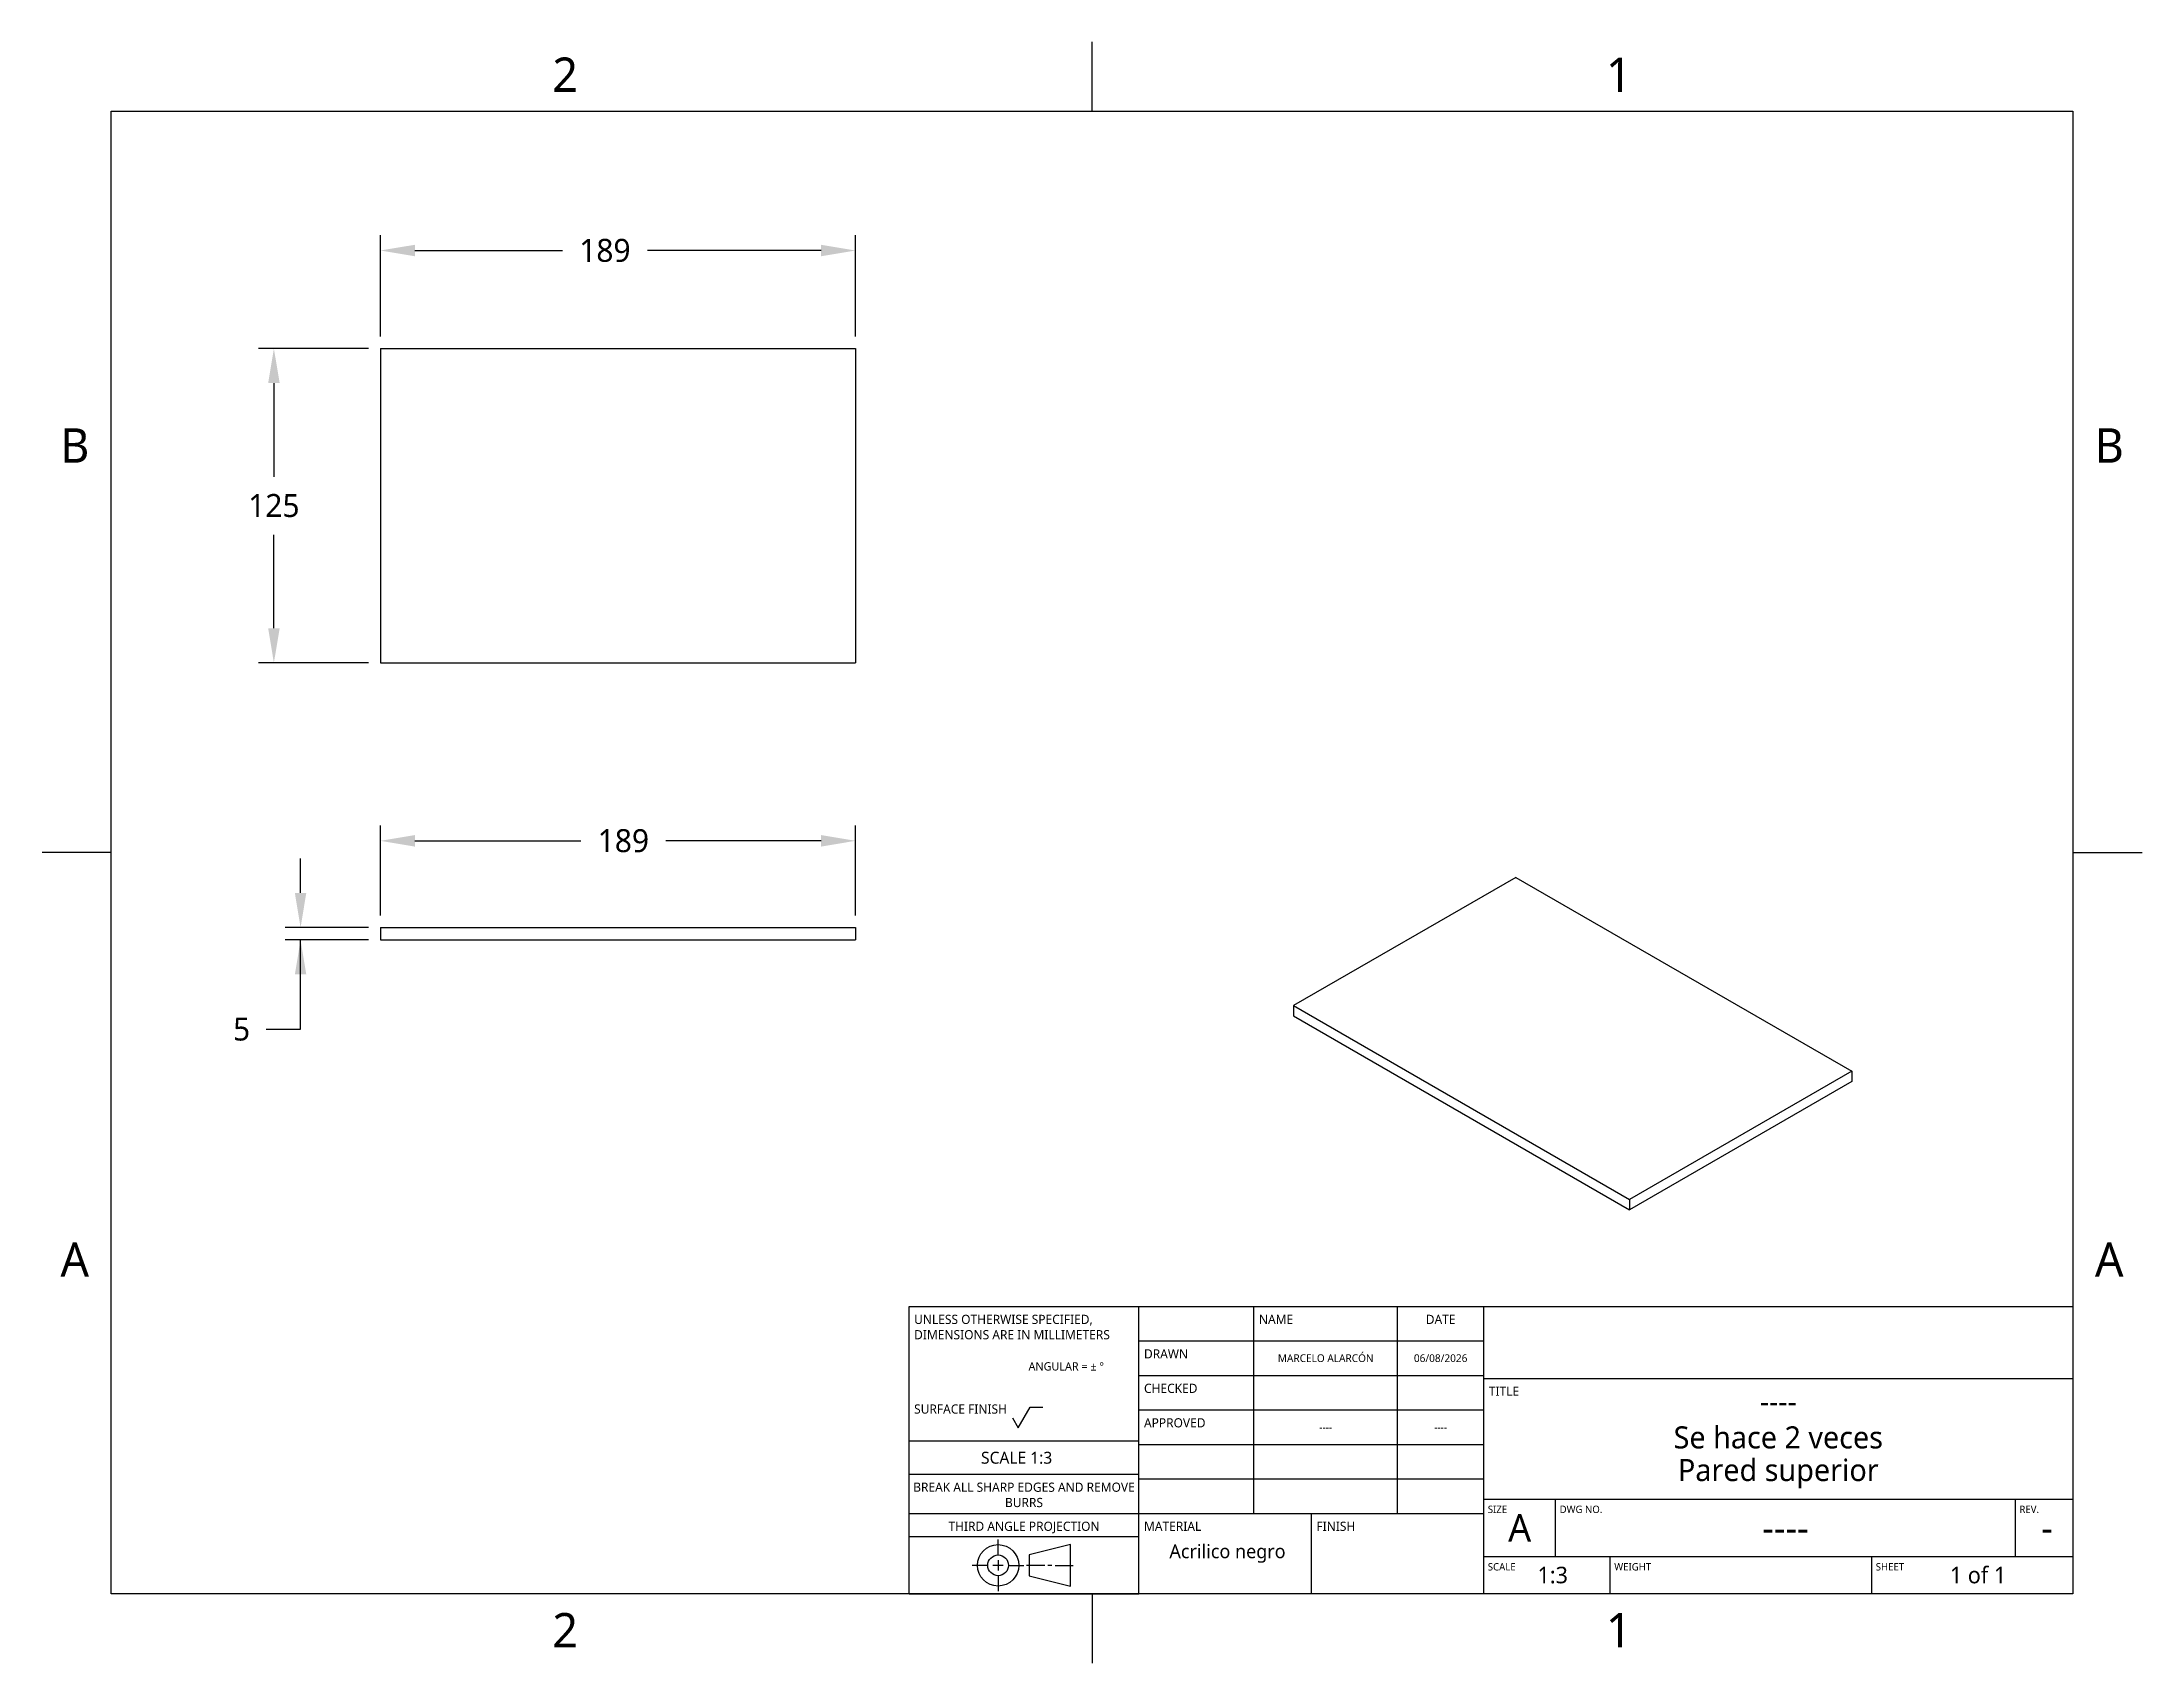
# Model space of a CAD drawing. Extents: x 1 to 279, y 0 to 215.
import ezdxf

# ---------------------------------------------------------------- set-up
doc = ezdxf.new("R2010")
doc.units = 0
doc.header["$LTSCALE"] = 0.5
doc.header["$MEASUREMENT"] = 0
doc.header["$PDMODE"] = 33
doc.header["$PDSIZE"] = 1
doc.layers.get('DEFPOINTS').update_dxf_attribs({"linetype": 'CONTINUOUS'})
for name, color, linetype in [('ANNOTATION_TEXT', 7, 'CONTINUOUS'), ('BORDER_FRAME', 7, 'CONTINUOUS'), ('BORDER_ZONES', 7, 'CONTINUOUS'), ('TITLE_BLOCK', 7, 'CONTINUOUS'), ('VISIBLE', 7, 'CONTINUOUS')]:
    doc.layers.add(name, color=color, linetype=linetype)
doc.styles.add('ONSHAPE-STANDARD', font='NotoSans-Regular.ttf')
doc.styles.add('ONSHAPE-STANDARD-DIMENSION', font='')
doc.styles.add('ONSHAPE-STANDARD-FIELDS', font='')
doc.styles.get('ONSHAPE-STANDARD-DIMENSION').set_extended_font_data('Noto Sans')
doc.styles.get('ONSHAPE-STANDARD-FIELDS').set_extended_font_data('Noto Sans')
doc.dimstyles.new('ONSHAPE-STANDARD$0', dxfattribs={"dimscale": 25.4, "dimtxt": 0.12, "dimasz": 0.18, "dimexe": 0.08, "dimexo": 0.0625, "dimgap": 0.09, "dimtad": 0, "dimtih": 1, "dimtoh": 1, "dimlfac": 25.4, "dimzin": 11, "dimtxsty": 'ONSHAPE-STANDARD-DIMENSION', "dimcen": 0.09, "dimclrd": 7, "dimclre": 7, "dimclrt": 7, "dimadec": 1, "dimazin": 3, "dimtfac": 1, "dimtofl": 0, "dimtmove": 0, "dimatfit": 3, "dimtolj": 1, "dimtzin": 11})

# ---------------------------------------------------------------- blocks, each defined once
blk = doc.blocks.new('*D1')
at = {"layer": 'ANNOTATION_TEXT', "color": 7}
for p, q in [((45.83, 176.36), (45.83, 189.8)), ((108.83, 176.36), (108.83, 189.8)), ((50.4, 187.77), (69.97, 187.77)), ((104.26, 187.77), (81.23, 187.77))]:
    blk.add_line(p, q, dxfattribs=at)
for points in [[(50.4, 188.53), (50.4, 187.01), (45.83, 187.77)], [(104.26, 187.01), (104.26, 188.53), (108.83, 187.77)]]:
    blk.add_solid(points, dxfattribs=at)
at = {"layer": 'DEFPOINTS', "color": 0}
for p in [(108.83, 187.77), (108.83, 187.77), (45.83, 174.77), (108.83, 174.77)]:
    blk.add_point(p, dxfattribs=at)
at = {"layer": 'ANNOTATION_TEXT', "color": 7, "insert": (75.6, 187.77), "char_height": 3.048, "attachment_point": 5, "style": 'ONSHAPE-STANDARD-DIMENSION'}
blk.add_mtext('\\A1;189', dxfattribs=at)
blk = doc.blocks.new('*D2')
at = {"layer": 'ANNOTATION_TEXT', "color": 7}
for p, q in [((44.24, 174.77), (29.68, 174.77)), ((31.71, 170.2), (31.71, 157.78)), ((31.71, 137.68), (31.71, 150.09)), ((44.24, 133.1), (29.68, 133.1))]:
    blk.add_line(p, q, dxfattribs=at)
for points in [[(32.48, 170.2), (30.95, 170.2), (31.71, 174.77)], [(30.95, 137.68), (32.48, 137.68), (31.71, 133.1)]]:
    blk.add_solid(points, dxfattribs=at)
at = {"layer": 'DEFPOINTS', "color": 0}
for p in [(45.83, 174.77), (31.71, 133.1), (31.71, 133.1), (45.83, 133.1)]:
    blk.add_point(p, dxfattribs=at)
at = {"layer": 'ANNOTATION_TEXT', "color": 7, "insert": (31.71, 153.94), "char_height": 3.048, "attachment_point": 5, "style": 'ONSHAPE-STANDARD-DIMENSION'}
blk.add_mtext('\\A1;125', dxfattribs=at)
blk = doc.blocks.new('*D3')
at = {"layer": 'ANNOTATION_TEXT', "color": 7}
for p, q in [((35.25, 102.59), (35.25, 107.16)), ((44.24, 98.02), (33.22, 98.02)), ((44.24, 96.35), (33.22, 96.35)), ((35.25, 84.52), (35.25, 96.35)), ((30.68, 84.52), (35.25, 84.52))]:
    blk.add_line(p, q, dxfattribs=at)
for points in [[(34.49, 102.59), (36.01, 102.59), (35.25, 98.02)], [(36.01, 91.78), (34.49, 91.78), (35.25, 96.35)]]:
    blk.add_solid(points, dxfattribs=at)
at = {"layer": 'DEFPOINTS', "color": 0}
for p in [(45.83, 98.02), (35.25, 96.35), (35.25, 96.35), (45.83, 96.35)]:
    blk.add_point(p, dxfattribs=at)
at = {"layer": 'ANNOTATION_TEXT', "color": 7, "insert": (27.43, 84.52), "char_height": 3.048, "attachment_point": 5, "style": 'ONSHAPE-STANDARD-DIMENSION'}
blk.add_mtext('\\A1;5', dxfattribs=at)
blk = doc.blocks.new('*D4')
at = {"layer": 'ANNOTATION_TEXT', "color": 7}
for p, q in [((45.83, 99.6), (45.83, 111.53)), ((108.83, 99.6), (108.83, 111.53)), ((50.4, 109.5), (72.42, 109.5)), ((104.26, 109.5), (83.69, 109.5))]:
    blk.add_line(p, q, dxfattribs=at)
for points in [[(50.4, 110.26), (50.4, 108.73), (45.83, 109.5)], [(104.26, 108.73), (104.26, 110.26), (108.83, 109.5)]]:
    blk.add_solid(points, dxfattribs=at)
at = {"layer": 'DEFPOINTS', "color": 0}
for p in [(108.83, 109.5), (108.83, 109.5), (45.83, 98.02), (108.83, 98.02)]:
    blk.add_point(p, dxfattribs=at)
at = {"layer": 'ANNOTATION_TEXT', "color": 7, "insert": (78.05, 109.5), "char_height": 3.048, "attachment_point": 5, "style": 'ONSHAPE-STANDARD-DIMENSION'}
blk.add_mtext('\\A1;189', dxfattribs=at)

msp = doc.modelspace()

# ---------------------------------------------------------------- linework, layer by layer
at = {"layer": 'BORDER_FRAME'}
for p, q in [((10.1346, 9.652), (10.1346, 206.248)), ((10.1346, 206.248), (270.2306, 206.248)), ((270.2306, 206.248), (270.2306, 9.652)), ((270.2306, 9.652), (10.1346, 9.652))]:
    msp.add_line(p, q, dxfattribs=at)
at = {"layer": 'BORDER_ZONES'}
for p, q in [((140.1826, 206.248), (140.1826, 215.4174)), ((10.1346, 107.95), (0.9652, 107.95)), ((270.2306, 107.95), (279.4, 107.95)), ((140.1826, 9.652), (140.1826, 0.4826))]:
    msp.add_line(p, q, dxfattribs=at)
at = {"layer": 'TITLE_BLOCK'}
for p, q in [((115.9256, 9.652), (115.9256, 47.752)), ((115.9256, 47.752), (146.4056, 47.752)), ((146.4056, 9.652), (146.4056, 47.752)), ((146.4056, 47.752), (192.1256, 47.752)), ((161.6456, 20.32), (161.6456, 47.752)), ((180.6956, 20.32), (180.6956, 47.752)), ((192.1256, 9.652), (192.1256, 47.752)), ((192.1256, 47.752), (270.2306, 47.752)), ((146.4056, 43.18), (192.1256, 43.18)), ((146.4056, 38.608), (192.1256, 38.608)), ((192.1256, 38.227), (270.2306, 38.227)), ((130.4036, 31.6494), (132.0038, 34.421)), ((132.0038, 34.421), (133.6802, 34.421)), ((146.4056, 34.036), (192.1256, 34.036)), ((129.6416, 32.9692), (130.4036, 31.6494)), ((115.9256, 29.9212), (146.4056, 29.9212)), ((146.4056, 29.464), (192.1256, 29.464)), ((115.9256, 25.5016), (146.4056, 25.5016)), ((146.4056, 24.892), (192.1256, 24.892)), ((115.9256, 20.32), (146.4056, 20.32)), ((146.4056, 20.32), (192.1256, 20.32)), ((169.2656, 9.652), (169.2656, 20.32)), ((192.1256, 22.225), (270.2306, 22.225)), ((201.6506, 14.605), (201.6506, 22.225)), ((262.6106, 14.605), (262.6106, 22.225)), ((115.9256, 17.272), (146.4056, 17.272)), ((127.7366, 14.8031), (127.7366, 16.8605)), ((127.7366, 14.1173), (127.7366, 12.7457)), ((137.3378, 16.1747), (131.8514, 14.8031)), ((131.8514, 14.8031), (131.8514, 12.0599)), ((137.3378, 10.6883), (137.3378, 16.1747)), ((192.1256, 14.605), (270.2306, 14.605)), ((208.8896, 9.652), (208.8896, 14.605)), ((243.5606, 9.652), (243.5606, 14.605)), ((126.365, 13.4315), (124.3076, 13.4315)), ((128.4224, 13.4315), (127.0508, 13.4315)), ((127.7366, 12.0599), (127.7366, 10.0025)), ((129.1082, 13.4315), (131.1656, 13.4315)), ((133.9088, 13.4315), (131.5085, 13.4315)), ((131.8514, 12.0599), (137.3378, 10.6883)), ((134.8689, 13.4315), (134.3203, 13.4315)), ((135.2804, 13.4315), (137.6807, 13.4315)), ((115.9256, 9.652), (146.4056, 9.652))]:
    msp.add_line(p, q, dxfattribs=at)
for radius in [2.7432, 1.3716]:
    msp.add_circle((127.7366, 13.4315), radius, dxfattribs=at)
at = {"layer": 'VISIBLE'}
for p, q in [((45.8289, 174.7712), (45.8289, 133.1046)), ((45.8289, 174.7712), (108.8289, 174.7712)), ((108.8289, 174.7712), (108.8289, 133.1046)), ((45.8289, 133.1046), (108.8289, 133.1046)), ((196.3804, 104.6546), (166.9176, 87.6443)), ((196.3804, 104.6546), (240.9281, 78.935)), ((45.8289, 98.0172), (108.8289, 98.0172)), ((45.8289, 98.0172), (45.8289, 96.3505)), ((108.8289, 98.0172), (108.8289, 96.3505)), ((45.8289, 96.3505), (108.8289, 96.3505)), ((166.9176, 87.6443), (211.4653, 61.9246)), ((166.9176, 87.6443), (166.9176, 86.2834)), ((166.9176, 86.2834), (211.4653, 60.5638)), ((240.9281, 78.935), (211.4653, 61.9246)), ((240.9281, 78.935), (240.9281, 77.5741)), ((240.9281, 77.5741), (211.4653, 60.5638)), ((211.4653, 61.9246), (211.4653, 60.5638))]:
    msp.add_line(p, q, dxfattribs=at)

# ---------------------------------------------------------------- texts
at = {"layer": 'BORDER_ZONES', "char_height": 4.572, "attachment_point": 5, "style": 'ONSHAPE-STANDARD'}
for s, insert in [('2', (70.3326, 211.074)), ('1', (210.0326, 211.074)), ('B', (5.3086, 161.925)), ('B', (275.0566, 161.925)), ('A', (5.3086, 53.975)), ('A', (275.0566, 53.975)), ('2', (70.3326, 4.826)), ('1', (210.0326, 4.826))]:
    msp.add_mtext(s, dxfattribs=dict(at, insert=insert))
at = {"layer": 'TITLE_BLOCK'}
for s, insert, char_height, width, attachment_point, style in [('UNLESS OTHERWISE SPECIFIED, DIMENSIONS ARE IN MILLIMETERS', (116.5962, 46.6547), 1.2192, 29.8704, 1, 'ONSHAPE-STANDARD'), ('NAME', (162.3162, 46.6547), 1.2192, 18.669, 1, 'ONSHAPE-STANDARD'), ('DATE', (186.4106, 46.6547), 1.2192, 11.2014, 2, 'ONSHAPE-STANDARD'), ('DRAWN', (147.0762, 42.0827), 1.2192, 14.9352, 1, 'ONSHAPE-STANDARD'), ('^JANGULAR = ± °^J', (131.7691, 42.1924), 1.09728, 14.9352, 1, 'ONSHAPE-STANDARD'), ('MARCELO ALARCÓN', (171.1706, 40.894), 1.024128, 19.05, 5, 'ONSHAPE-STANDARD-FIELDS'), ('06/08/2026', (186.4106, 40.894), 1.02413, 11.43, 5, 'ONSHAPE-STANDARD-FIELDS'), ('CHECKED', (147.0762, 37.5107), 1.2192, 14.9352, 1, 'ONSHAPE-STANDARD'), ('TITLE', (192.7962, 37.1297), 1.2192, 9.3345, 1, 'ONSHAPE-STANDARD'), ('SURFACE FINISH', (116.5962, 34.7675), 1.2192, 14.9352, 1, 'ONSHAPE-STANDARD'), ('----', (231.1781, 35.179), 2.92608, 70.485, 5, 'ONSHAPE-STANDARD-FIELDS'), ('APPROVED', (147.0762, 32.9387), 1.2192, 14.9352, 1, 'ONSHAPE-STANDARD'), ('----', (171.1706, 31.75), 1.02413, 19.05, 5, 'ONSHAPE-STANDARD-FIELDS'), ('----', (186.4106, 31.75), 1.02413, 11.43, 5, 'ONSHAPE-STANDARD-FIELDS'), ('Se hace 2 veces', (231.1781, 30.3784), 2.92608, 70.485, 5, 'ONSHAPE-STANDARD-FIELDS'), ('{\\fNoto Sans|b0|i0|c0|p0;\\W8.60722;  }SCALE 1:3', (116.2304, 28.4947), 1.58496, 29.8704, 1, 'ONSHAPE-STANDARD'), ('Pared superior', (231.1781, 25.5778), 2.92608, 70.485, 5, 'ONSHAPE-STANDARD-FIELDS'), ('BREAK ALL SHARP EDGES AND REMOVE BURRS', (131.1656, 24.4043), 1.2192, 29.8704, 2, 'ONSHAPE-STANDARD'), ('SIZE', (192.662, 21.3472), 0.97536, 9.3345, 1, 'ONSHAPE-STANDARD'), ('A', (196.8881, 18.415), 3.6576, 9.525, 5, 'ONSHAPE-STANDARD-FIELDS'), ('DWG NO.', (202.187, 21.3472), 0.97536, 59.7408, 1, 'ONSHAPE-STANDARD'), ('REV.', (263.147, 21.3472), 0.97536, 7.4676, 1, 'ONSHAPE-STANDARD'), ('THIRD ANGLE PROJECTION', (131.1656, 19.2227), 1.2192, 29.8704, 2, 'ONSHAPE-STANDARD'), ('MATERIAL', (147.0762, 19.2227), 1.2192, 22.4028, 1, 'ONSHAPE-STANDARD'), ('FINISH', (169.9362, 19.2227), 1.2192, 22.4028, 1, 'ONSHAPE-STANDARD'), ('----', (232.1306, 18.415), 3.6576, 60.96, 5, 'ONSHAPE-STANDARD-FIELDS'), ('-', (266.8016, 18.415), 3.6576, 6.858, 5, 'ONSHAPE-STANDARD-FIELDS'), (' Acrilico negro ', (157.8356, 14.986), 1.8288, 22.86, 5, 'ONSHAPE-STANDARD-FIELDS'), ('SCALE', (192.662, 13.7272), 0.97536, 16.42872, 1, 'ONSHAPE-STANDARD'), ('1:3', (201.2696, 12.1285), 2.19456, 15.24, 5, 'ONSHAPE-STANDARD-FIELDS'), ('WEIGHT', (209.426, 13.7272), 0.97536, 33.97758, 1, 'ONSHAPE-STANDARD'), ('SHEET', (244.097, 13.7272), 0.97536, 26.1366, 1, 'ONSHAPE-STANDARD'), ('1 of 1', (257.6576, 12.1285), 2.19456, 25.146, 5, 'ONSHAPE-STANDARD-FIELDS')]:
    msp.add_mtext(s, dxfattribs=dict(at, insert=insert, char_height=char_height, width=width, attachment_point=attachment_point, style=style))

# ---------------------------------------------------------------- dimensions: what is measured, and where the dimension line sits
at = {"layer": 'ANNOTATION_TEXT'}
for base, p1, p2, angle, picture, middle in [((108.8289, 187.7728), (45.8289, 174.7712), (108.8289, 174.7712), 0, '*D1', (75.6004, 187.7728)), ((31.7135, 133.1046), (45.8289, 174.7712), (45.8289, 133.1046), 270, '*D2', (31.7135, 153.9379)), ((108.8289, 109.4961), (45.8289, 98.0172, 20.8333), (108.8289, 98.0172, 20.8333), 0, '*D4', (78.0535, 109.4961)), ((35.2495, 96.3505), (45.8289, 98.0172, 20.8333), (45.8289, 96.3505, 20.8333), 270, '*D3', (27.4302, 84.5189))]:
    dim = msp.add_linear_dim(base=base, p1=p1, p2=p2, angle=angle, dimstyle='ONSHAPE-STANDARD$0', override={"dimscale": 25.4, "dimlfac": 3, "dimpost": ''}, dxfattribs=at)
    dim.commit()
    dim.dimension.update_dxf_attribs({"geometry": picture, "text_midpoint": middle, "dimtype": 161})

doc.saveas('drawing.dxf')
